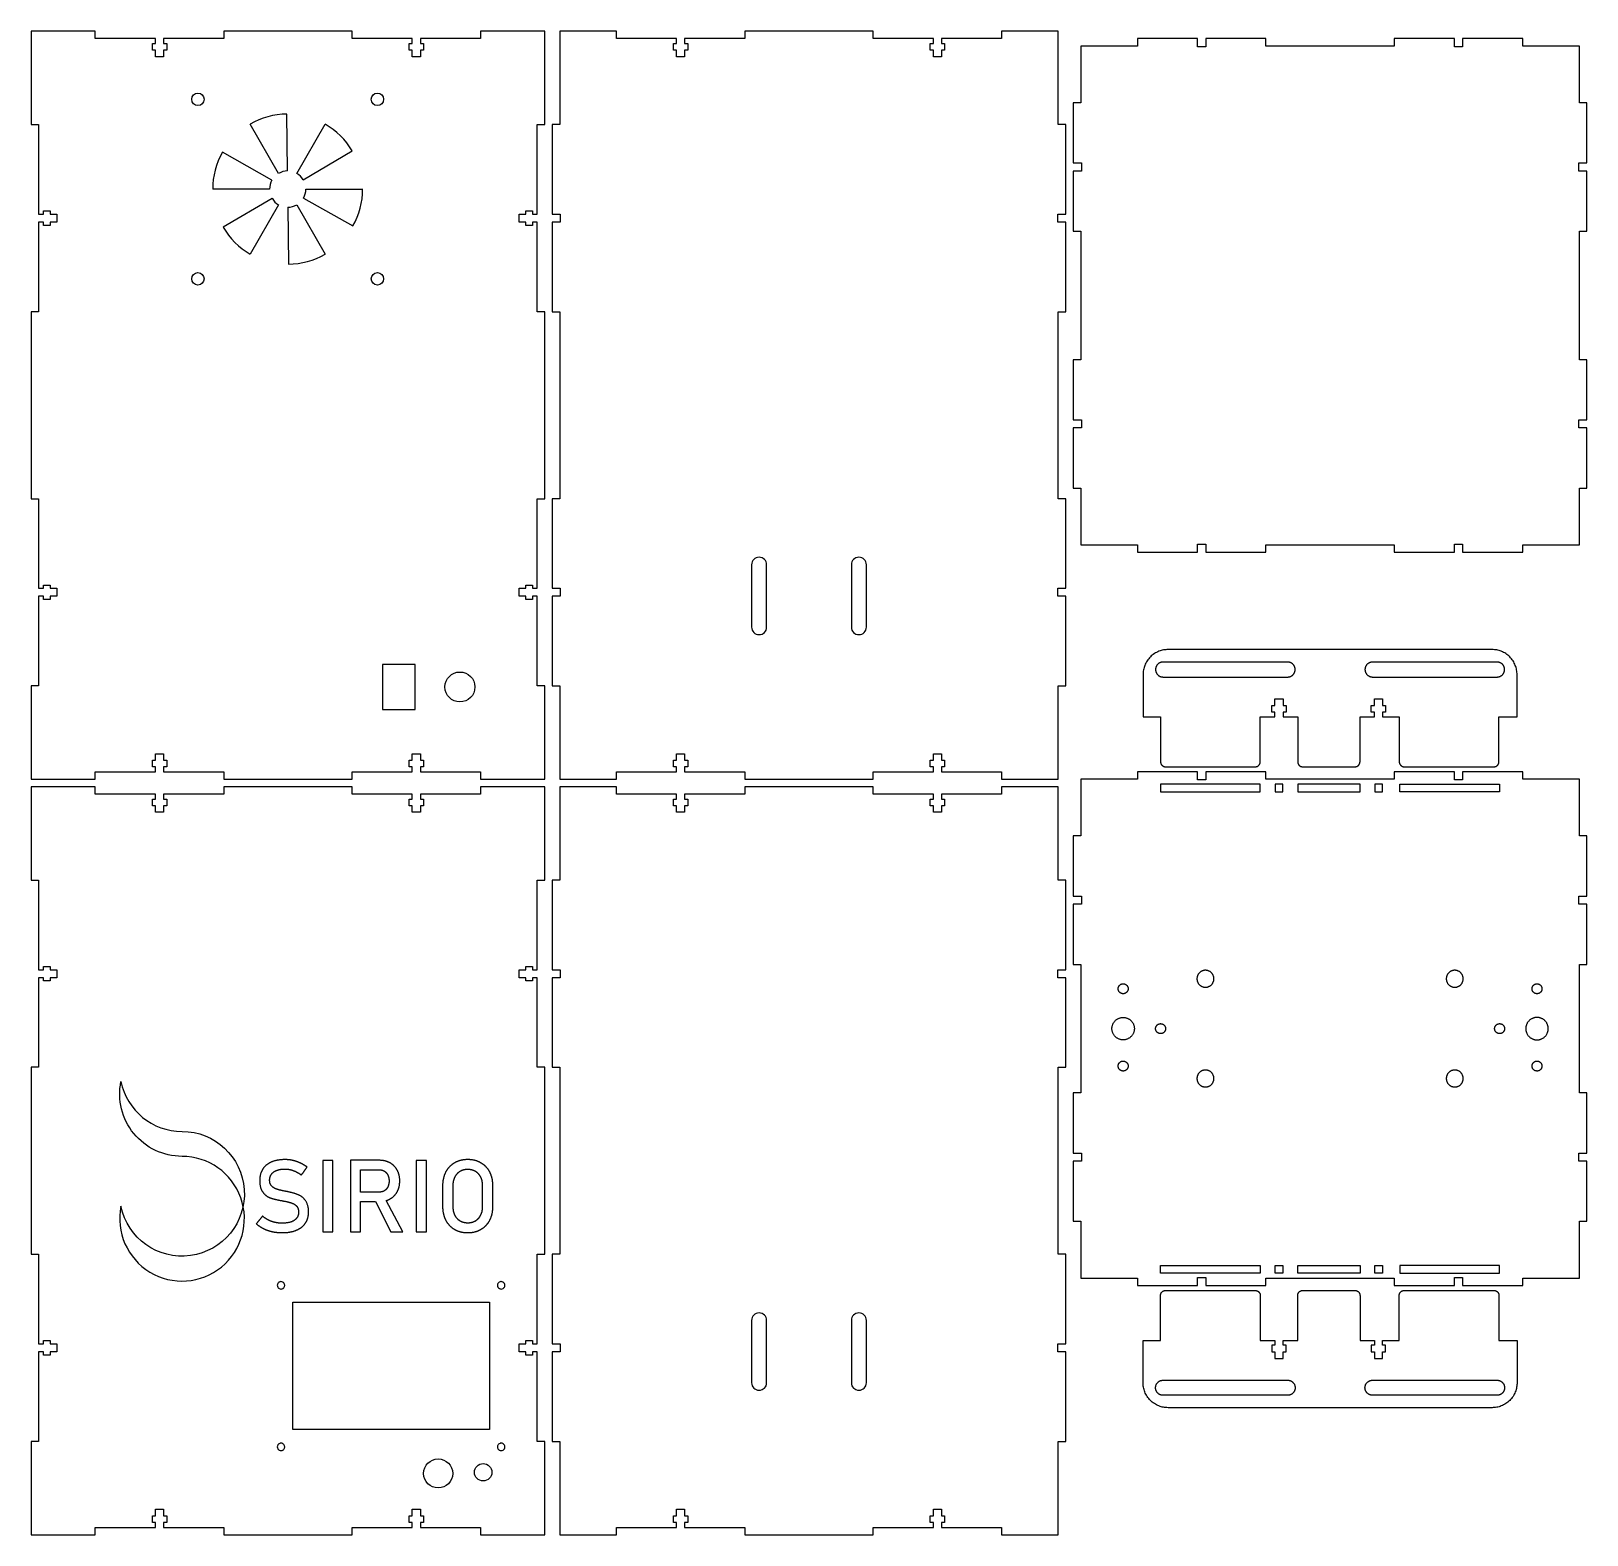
# Model space of a CAD drawing. Header units: millimetres. Extents: x 68 to 692, y 76 to 679.
import ezdxf

# ---------------------------------------------------------------- set-up
doc = ezdxf.new("R2010")
doc.units = ezdxf.units.MM
for name, color, linetype, true_color in [('back_outsideCutPath', 178, 'Continuous', 0x000000), ('bottom_outsideCutPath', 178, 'Continuous', 0x000000), ('front_outsideCutPath', 178, 'Continuous', 0x000000), ('left_outsideCutPath', 178, 'Continuous', 0x000000), ('Predefinito', 178, 'Continuous', 0x000000), ('right_outsideCutPath', 178, 'Continuous', 0x000000), ('top_outsideCutPath', 178, 'Continuous', 0x000000)]:
    doc.layers.add(name, color=color, linetype=linetype, true_color=true_color)

msp = doc.modelspace()

# ---------------------------------------------------------------- linework, layer by layer
at = {"layer": 'back_outsideCutPath'}
msp.add_lwpolyline([(93.75, 679), (68, 679), (68, 641.5), (71, 641.5), (71, 605.62), (72.95, 605.62), (72.95, 606.88), (75.6, 606.88), (75.6, 605.62), (78.25, 605.62), (78.25, 602.38), (75.6, 602.38), (75.6, 601.12), (72.95, 601.12), (72.95, 602.38), (71, 602.38), (71, 566.5), (68, 566.5), (68, 491.5), (71, 491.5), (71, 455.62), (72.95, 455.62), (72.95, 456.88), (75.6, 456.88), (75.6, 455.62), (78.25, 455.62), (78.25, 452.38), (75.6, 452.38), (75.6, 451.12), (72.95, 451.12), (72.95, 452.38), (71, 452.38), (71, 416.5), (68, 416.5), (68, 379), (93.75, 379), (93.75, 382), (117.88, 382), (117.88, 383.95), (116.62, 383.95), (116.62, 386.6), (117.88, 386.6), (117.88, 389.25), (121.12, 389.25), (121.12, 386.6), (122.38, 386.6), (122.38, 383.95), (121.12, 383.95), (121.12, 382), (145.25, 382), (145.25, 379), (196.75, 379), (196.75, 382), (220.88, 382), (220.88, 383.95), (219.62, 383.95), (219.62, 386.6), (220.88, 386.6), (220.88, 389.25), (224.12, 389.25), (224.12, 386.6), (225.38, 386.6), (225.38, 383.95), (224.12, 383.95), (224.12, 382), (248.25, 382), (248.25, 379), (274, 379), (274, 416.5), (271, 416.5), (271, 452.38), (269.05, 452.38), (269.05, 451.12), (266.4, 451.12), (266.4, 452.38), (263.75, 452.38), (263.75, 455.62), (266.4, 455.62), (266.4, 456.88), (269.05, 456.88), (269.05, 455.62), (271, 455.62), (271, 491.5), (274, 491.5), (274, 566.5), (271, 566.5), (271, 602.38), (269.05, 602.38), (269.05, 601.12), (266.4, 601.12), (266.4, 602.38), (263.75, 602.38), (263.75, 605.62), (266.4, 605.62), (266.4, 606.88), (269.05, 606.88), (269.05, 605.62), (271, 605.62), (271, 641.5), (274, 641.5), (274, 679), (248.25, 679), (248.25, 676), (224.12, 676), (224.12, 674.05), (225.38, 674.05), (225.38, 671.4), (224.12, 671.4), (224.12, 668.75), (220.88, 668.75), (220.88, 671.4), (219.62, 671.4), (219.62, 674.05), (220.88, 674.05), (220.88, 676), (196.75, 676), (196.75, 679), (145.25, 679), (145.25, 676), (121.12, 676), (121.12, 674.05), (122.38, 674.05), (122.38, 671.4), (121.12, 671.4), (121.12, 668.75), (117.88, 668.75), (117.88, 671.4), (116.62, 671.4), (116.62, 674.05), (117.88, 674.05), (117.88, 676), (93.75, 676)], close=True, dxfattribs=at)
at = {"layer": 'bottom_outsideCutPath'}
msp.add_lwpolyline([(511.75, 673), (489, 673), (489, 650.25), (486, 650.25), (486, 626.12), (489.25, 626.12), (489.25, 624.5), (489.25, 622.88), (486, 622.88), (486, 598.75), (489, 598.75), (489, 547.25), (486, 547.25), (486, 523.12), (489.25, 523.12), (489.25, 521.5), (489.25, 519.88), (486, 519.88), (486, 495.75), (489, 495.75), (489, 473), (511.75, 473), (511.75, 470), (535.88, 470), (535.88, 473.25), (537.5, 473.25), (539.12, 473.25), (539.12, 470), (563.25, 470), (563.25, 473), (614.75, 473), (614.75, 470), (638.88, 470), (638.88, 473.25), (640.5, 473.25), (642.12, 473.25), (642.12, 470), (666.25, 470), (666.25, 473), (689, 473), (689, 495.75), (692, 495.75), (692, 519.88), (688.75, 519.88), (688.75, 521.5), (688.75, 523.12), (692, 523.12), (692, 547.25), (689, 547.25), (689, 598.75), (692, 598.75), (692, 622.88), (688.75, 622.88), (688.75, 624.5), (688.75, 626.12), (692, 626.12), (692, 650.25), (689, 650.25), (689, 673), (666.25, 673), (666.25, 676), (642.12, 676), (642.12, 672.75), (640.5, 672.75), (638.88, 672.75), (638.88, 676), (614.75, 676), (614.75, 673), (563.25, 673), (563.25, 676), (539.12, 676), (539.12, 672.75), (537.5, 672.75), (535.88, 672.75), (535.88, 676), (511.75, 676)], close=True, dxfattribs=at)
at = {"layer": 'front_outsideCutPath'}
msp.add_lwpolyline([(93.75, 376), (68, 376), (68, 338.5), (71, 338.5), (71, 302.62), (72.95, 302.62), (72.95, 303.88), (75.6, 303.88), (75.6, 302.62), (78.25, 302.62), (78.25, 299.38), (75.6, 299.38), (75.6, 298.12), (72.95, 298.12), (72.95, 299.38), (71, 299.38), (71, 263.5), (68, 263.5), (68, 188.5), (71, 188.5), (71, 152.62), (72.95, 152.62), (72.95, 153.88), (75.6, 153.88), (75.6, 152.62), (78.25, 152.62), (78.25, 149.38), (75.6, 149.38), (75.6, 148.12), (72.95, 148.12), (72.95, 149.38), (71, 149.38), (71, 113.5), (68, 113.5), (68, 76), (93.75, 76), (93.75, 79), (117.88, 79), (117.88, 80.95), (116.62, 80.95), (116.62, 83.6), (117.88, 83.6), (117.88, 86.25), (121.12, 86.25), (121.12, 83.6), (122.38, 83.6), (122.38, 80.95), (121.12, 80.95), (121.12, 79), (145.25, 79), (145.25, 76), (196.75, 76), (196.75, 79), (220.88, 79), (220.88, 80.95), (219.62, 80.95), (219.62, 83.6), (220.88, 83.6), (220.88, 86.25), (224.12, 86.25), (224.12, 83.6), (225.38, 83.6), (225.38, 80.95), (224.12, 80.95), (224.12, 79), (248.25, 79), (248.25, 76), (274, 76), (274, 113.5), (271, 113.5), (271, 149.38), (269.05, 149.38), (269.05, 148.12), (266.4, 148.12), (266.4, 149.38), (263.75, 149.38), (263.75, 152.62), (266.4, 152.62), (266.4, 153.88), (269.05, 153.88), (269.05, 152.62), (271, 152.62), (271, 188.5), (274, 188.5), (274, 263.5), (271, 263.5), (271, 299.38), (269.05, 299.38), (269.05, 298.12), (266.4, 298.12), (266.4, 299.38), (263.75, 299.38), (263.75, 302.62), (266.4, 302.62), (266.4, 303.88), (269.05, 303.88), (269.05, 302.62), (271, 302.62), (271, 338.5), (274, 338.5), (274, 376), (248.25, 376), (248.25, 373), (224.12, 373), (224.12, 371.05), (225.38, 371.05), (225.38, 368.4), (224.12, 368.4), (224.12, 365.75), (220.88, 365.75), (220.88, 368.4), (219.62, 368.4), (219.62, 371.05), (220.88, 371.05), (220.88, 373), (196.75, 373), (196.75, 376), (145.25, 376), (145.25, 373), (121.12, 373), (121.12, 371.05), (122.38, 371.05), (122.38, 368.4), (121.12, 368.4), (121.12, 365.75), (117.88, 365.75), (117.88, 368.4), (116.62, 368.4), (116.62, 371.05), (117.88, 371.05), (117.88, 373), (93.75, 373)], close=True, dxfattribs=at)
at = {"layer": 'left_outsideCutPath'}
msp.add_lwpolyline([(302.75, 376), (280, 376), (280, 338.5), (277, 338.5), (277, 302.62), (280.25, 302.62), (280.25, 301), (280.25, 299.38), (277, 299.38), (277, 263.5), (280, 263.5), (280, 188.5), (277, 188.5), (277, 152.62), (280.25, 152.62), (280.25, 151), (280.25, 149.38), (277, 149.38), (277, 113.5), (280, 113.5), (280, 76), (302.75, 76), (302.75, 79), (326.88, 79), (326.88, 80.95), (325.62, 80.95), (325.62, 83.6), (326.88, 83.6), (326.88, 86.25), (330.12, 86.25), (330.12, 83.6), (331.38, 83.6), (331.38, 80.95), (330.12, 80.95), (330.12, 79), (354.25, 79), (354.25, 76), (405.75, 76), (405.75, 79), (429.88, 79), (429.88, 80.95), (428.62, 80.95), (428.62, 83.6), (429.88, 83.6), (429.88, 86.25), (433.12, 86.25), (433.12, 83.6), (434.38, 83.6), (434.38, 80.95), (433.12, 80.95), (433.12, 79), (457.25, 79), (457.25, 76), (480, 76), (480, 113.5), (483, 113.5), (483, 149.38), (479.75, 149.38), (479.75, 151), (479.75, 152.62), (483, 152.62), (483, 188.5), (480, 188.5), (480, 263.5), (483, 263.5), (483, 299.38), (479.75, 299.38), (479.75, 301), (479.75, 302.62), (483, 302.62), (483, 338.5), (480, 338.5), (480, 376), (457.25, 376), (457.25, 373), (433.12, 373), (433.12, 371.05), (434.38, 371.05), (434.38, 368.4), (433.12, 368.4), (433.12, 365.75), (429.88, 365.75), (429.88, 368.4), (428.62, 368.4), (428.62, 371.05), (429.88, 371.05), (429.88, 373), (405.75, 373), (405.75, 376), (354.25, 376), (354.25, 373), (330.12, 373), (330.12, 371.05), (331.38, 371.05), (331.38, 368.4), (330.12, 368.4), (330.12, 365.75), (326.88, 365.75), (326.88, 368.4), (325.62, 368.4), (325.62, 371.05), (326.88, 371.05), (326.88, 373), (302.75, 373)], close=True, dxfattribs=at)
at = {"layer": 'Predefinito'}
for points in [[(170.83, 622.93), (170.61, 645.73)], [(167.26, 621.95), (155.86, 641.7)], [(174.54, 621.95), (185.95, 641.7)], [(164.56, 619.22), (144.71, 630.43)], [(177.17, 619.35), (196.81, 630.94)], [(163.62, 615.65), (140.82, 615.65)], [(164.64, 611.94), (145, 600.35)], [(177.24, 612.07), (197.1, 600.86)], [(178.18, 615.65), (200.99, 615.65)], [(167.26, 609.34), (155.86, 589.59)], [(170.97, 608.37), (171.2, 585.56)], [(174.54, 609.34), (185.95, 589.59)], [(357, 465), (357, 440)], [(363, 440), (363, 465)], [(397, 465), (397, 440)], [(403, 440), (403, 465)], [(654, 431), (524, 431)], [(572, 426), (522, 426)], [(656, 426), (606, 426)], [(514, 421), (514, 404), (521, 404), (521, 386)], [(522, 420), (572, 420)], [(606, 420), (656, 420)], [(656.74, 386), (656.74, 404), (664, 404), (664, 421)], [(561, 386), (561, 404), (566.88, 404), (566.88, 405.95), (565.62, 405.95), (565.62, 408.6), (566.88, 408.6), (566.88, 411.25), (570.12, 411.25), (570.12, 408.6), (571.38, 408.6), (571.38, 405.95), (570.12, 405.95), (570.12, 404), (576, 404), (576, 386)], [(601, 386), (601, 404), (606.75, 404), (606.75, 405.95), (605.5, 405.95), (605.5, 408.6), (606.75, 408.6), (606.75, 411.25), (610, 411.25), (610, 408.6), (611.25, 408.6), (611.25, 405.95), (610, 405.95), (610, 404), (616.74, 404), (616.74, 386)], [(523, 384), (559, 384)], [(578, 384), (599, 384)], [(618.74, 384), (654.74, 384)], [(200.16, 226.21), (196.13, 226.21), (196.13, 197.48), (200.16, 197.48), (200.16, 209.63), (206.16, 209.63), (212.28, 197.48), (217.06, 197.48), (210.44, 210.05)], [(207.53, 226.21), (197.89, 226.21)], [(207.68, 213.46), (200.16, 213.46), (200.16, 222.38), (207.68, 222.38)], [(514, 137), (514, 154), (521, 154), (521, 172)], [(523, 174), (559, 174)], [(561, 172), (561, 154), (566.88, 154), (566.88, 152.05), (565.62, 152.05), (565.62, 149.4), (566.88, 149.4), (566.88, 146.75), (570.12, 146.75), (570.12, 149.4), (571.38, 149.4), (571.38, 152.05), (570.12, 152.05), (570.12, 154), (576, 154), (576, 172)], [(578, 174), (599, 174)], [(601, 172), (601, 154), (606.75, 154), (606.75, 152.05), (605.5, 152.05), (605.5, 149.4), (606.75, 149.4), (606.75, 146.75), (610, 146.75), (610, 149.4), (611.25, 149.4), (611.25, 152.05), (610, 152.05), (610, 154), (616.74, 154), (616.74, 172)], [(618.74, 174), (654.74, 174)], [(656.74, 172), (656.74, 154), (664, 154), (664, 137)], [(357, 162), (357, 137)], [(363, 137), (363, 162)], [(397, 162), (397, 137)], [(403, 137), (403, 162)], [(522, 138), (572, 138)], [(606, 138), (656, 138)], [(572, 132), (522, 132)], [(656, 132), (606, 132)], [(654, 127), (524, 127)]]:
    msp.add_lwpolyline(points, dxfattribs=at)
for points in [[(209, 407), (222, 407), (222, 425), (209, 425)], [(521, 374), (561, 374), (561, 377), (521, 377)], [(567, 374), (570, 374), (570, 377), (567, 377)], [(576, 374), (601, 374), (601, 377), (576, 377)], [(607, 374), (610, 374), (610, 377), (607, 377)], [(657, 374), (617, 374), (617, 377), (657, 377)], [(521, 184), (561, 184), (561, 181), (521, 181)], [(567, 184), (570, 184), (570, 181), (567, 181)], [(576, 184), (601, 184), (601, 181), (576, 181)], [(607, 184), (610, 184), (610, 181), (607, 181)], [(657, 184), (617, 184), (617, 181), (657, 181)], [(169.03, 174.81), (169.28, 175.01), (169.33, 175.06), (169.52, 175.32), (169.65, 175.62), (169.67, 175.68), (169.72, 176), (169.72, 176.07), (169.68, 176.39), (169.67, 176.46), (169.55, 176.76), (169.52, 176.82), (169.33, 177.08), (169.28, 177.13), (169.23, 177.17), (168.97, 177.37), (168.91, 177.4), (168.61, 177.52), (168.55, 177.53), (168.22, 177.57), (168.16, 177.56), (167.84, 177.52), (167.77, 177.49), (167.47, 177.37), (167.42, 177.33), (167.16, 177.13), (166.97, 176.87), (166.93, 176.82), (166.8, 176.52), (166.78, 176.46), (166.73, 176.14), (166.72, 176.07), (166.77, 175.75), (166.78, 175.68), (166.9, 175.38), (166.93, 175.32), (167.12, 175.06), (167.16, 175.01), (167.22, 174.97), (167.47, 174.77), (167.54, 174.75), (167.84, 174.62), (167.9, 174.61), (168.22, 174.57), (168.29, 174.58), (168.61, 174.62), (168.67, 174.65), (168.97, 174.77)], [(255.07, 175.75), (255.08, 175.68), (255.2, 175.38), (255.23, 175.32), (255.42, 175.06), (255.46, 175.01), (255.52, 174.97), (255.77, 174.77), (255.84, 174.75), (256.14, 174.62), (256.2, 174.61), (256.52, 174.57), (256.59, 174.58), (256.91, 174.62), (256.97, 174.65), (257.27, 174.77), (257.33, 174.81), (257.58, 175.01), (257.78, 175.27), (257.82, 175.32), (257.95, 175.62), (257.97, 175.68), (258.02, 176), (258.02, 176.07), (257.98, 176.39), (257.97, 176.46), (257.85, 176.76), (257.82, 176.82), (257.63, 177.08), (257.58, 177.13), (257.53, 177.17), (257.27, 177.37), (257.21, 177.4), (256.91, 177.52), (256.85, 177.53), (256.52, 177.57), (256.46, 177.56), (256.14, 177.52), (256.07, 177.49), (255.77, 177.37), (255.72, 177.33), (255.46, 177.13), (255.27, 176.87), (255.23, 176.82), (255.1, 176.52), (255.08, 176.46), (255.03, 176.14), (255.02, 176.07)], [(172.92, 142.64), (172.92, 167.03), (172.92, 169.27), (226.21, 169.27), (251.82, 169.27), (251.82, 152.72), (251.82, 118.27), (198.53, 118.27), (172.92, 118.27), (172.92, 120.51)], [(167.9, 109.81), (168.22, 109.77), (168.29, 109.78), (168.61, 109.82), (168.67, 109.85), (168.97, 109.97), (169.03, 110.01), (169.28, 110.21), (169.48, 110.47), (169.52, 110.52), (169.65, 110.82), (169.67, 110.88), (169.72, 111.2), (169.72, 111.27), (169.68, 111.59), (169.67, 111.66), (169.55, 111.96), (169.52, 112.02), (169.33, 112.28), (169.28, 112.33), (169.23, 112.37), (168.97, 112.57), (168.91, 112.6), (168.61, 112.72), (168.55, 112.73), (168.22, 112.77), (168.16, 112.76), (167.84, 112.72), (167.77, 112.69), (167.47, 112.57), (167.42, 112.53), (167.16, 112.33), (166.97, 112.07), (166.93, 112.02), (166.8, 111.72), (166.78, 111.66), (166.73, 111.34), (166.72, 111.27), (166.77, 110.95), (166.78, 110.88), (166.9, 110.58), (166.93, 110.52), (167.12, 110.26), (167.16, 110.21), (167.22, 110.17), (167.47, 109.97), (167.54, 109.95), (167.84, 109.82)], [(256.46, 112.76), (256.14, 112.72), (256.07, 112.69), (255.77, 112.57), (255.72, 112.53), (255.46, 112.33), (255.27, 112.07), (255.23, 112.02), (255.1, 111.72), (255.08, 111.66), (255.03, 111.34), (255.02, 111.27), (255.07, 110.95), (255.08, 110.88), (255.2, 110.58), (255.23, 110.52), (255.42, 110.26), (255.46, 110.21), (255.52, 110.17), (255.77, 109.97), (255.84, 109.95), (256.14, 109.82), (256.2, 109.81), (256.52, 109.77), (256.59, 109.78), (256.91, 109.82), (256.97, 109.85), (257.27, 109.97), (257.33, 110.01), (257.58, 110.21), (257.78, 110.47), (257.82, 110.52), (257.95, 110.82), (257.97, 110.88), (258.02, 111.2), (258.02, 111.27), (257.98, 111.59), (257.97, 111.66), (257.85, 111.96), (257.82, 112.02), (257.63, 112.28), (257.58, 112.33), (257.53, 112.37), (257.27, 112.57), (257.21, 112.6), (256.91, 112.72), (256.85, 112.73), (256.52, 112.77)]]:
    msp.add_lwpolyline(points, close=True, dxfattribs=at)
for centre, radius in [((134.9, 651.65), 2.5), ((206.9, 651.65), 2.5), ((134.9, 579.65), 2.5), ((206.9, 579.65), 2.5), ((240, 416), 6), ((231.25, 100.65), 5.83), ((249.31, 101.1), 3.49)]:
    msp.add_circle(centre, radius, dxfattribs=at)
for centre, radius, start, end in [((170.9, 615.65), 30.08, 90.55457, 120), ((170.9, 615.65), 30.08, 30.55457, 60), ((170.9, 615.65), 30.08, 150.55457, 180), ((170.9, 615.65), 7.28, 150.55457, 180), ((170.9, 615.65), 7.28, 90.55457, 120), ((170.9, 615.65), 7.28, 30.55457, 60), ((170.9, 615.65), 7.28, 210.55457, 240), ((170.9, 615.65), 7.28, 330.55457, 0), ((170.9, 615.65), 30.08, 330.55457, 0), ((170.9, 615.65), 7.28, 270.55457, 300), ((170.9, 615.65), 30.08, 210.55457, 240), ((170.9, 615.65), 30.08, 270.55457, 300), ((360, 465), 3, 90, 180), ((360, 465), 3, 0, 90), ((400, 465), 3, 90, 180), ((400, 465), 3, 0, 90), ((360, 440), 3, 180, 270), ((360, 440), 3, 270, 0), ((400, 440), 3, 180, 270), ((400, 440), 3, 270, 0), ((128.54, 262.78), 25, 191.53696, 270), ((128.54, 202.78), 25, 168.46304, 90), ((360, 162), 3, 90, 180), ((360, 162), 3, 0, 90), ((400, 162), 3, 90, 180), ((400, 162), 3, 0, 90), ((360, 137), 3, 180, 270), ((360, 137), 3, 270, 0), ((400, 137), 3, 180, 270), ((400, 137), 3, 270, 360)]:
    msp.add_arc(centre, radius, start, end, dxfattribs=at)
at = {"layer": 'Predefinito', "extrusion": (0, 0, -1)}
for centre, start, end in [((-128.54, 252.78), 270, 11.53696), ((-128.54, 212.78), 90, 348.46304)]:
    msp.add_arc(centre, 25, start, end, dxfattribs=at)
at = {"layer": 'Predefinito'}
for points, weights in [([(524, 431), (514, 431), (514, 421)], [1, 0.707106781187, 1]), ([(664, 421), (664, 431), (654, 431)], [1, 0.707106781187, 1]), ([(522, 426), (519, 426), (519, 423)], [1, 0.707106781187, 1]), ([(575, 423), (575, 426), (572, 426)], [1, 0.707106781187, 1]), ([(606, 426), (603, 426), (603, 423)], [1, 0.707106781187, 1]), ([(659, 423), (659, 426), (656, 426)], [1, 0.707106781187, 1]), ([(519, 423), (519, 420), (522, 420)], [1, 0.707106781187, 1]), ([(572, 420), (575, 420), (575, 423)], [1, 0.707106781187, 1]), ([(603, 423), (603, 420), (606, 420)], [1, 0.707106781187, 1]), ([(656, 420), (659, 420), (659, 423)], [1, 0.707106781187, 1]), ([(521, 386), (521, 384), (523, 384)], [1, 0.707106781187, 1]), ([(559, 384), (561, 384), (561, 386)], [1, 0.707106781186, 1]), ([(576, 386), (576, 384), (578, 384)], [1, 0.707106781187, 1]), ([(599, 384), (601, 384), (601, 386)], [1, 0.707106781187, 1]), ([(616.74, 386), (616.74, 384), (618.74, 384)], [1, 0.707106781187, 1]), ([(654.74, 384), (656.74, 384), (656.74, 386)], [1, 0.707106781189, 1]), ([(521, 172), (521, 174), (523, 174)], [1, 0.707106781187, 1]), ([(559, 174), (561, 174), (561, 172)], [1, 0.707106781186, 1]), ([(576, 172), (576, 174), (578, 174)], [1, 0.707106781187, 1]), ([(599, 174), (601, 174), (601, 172)], [1, 0.707106781187, 1]), ([(616.74, 172), (616.74, 174), (618.74, 174)], [1, 0.707106781187, 1]), ([(654.74, 174), (656.74, 174), (656.74, 172)], [1, 0.707106781189, 1]), ([(519, 135), (519, 138), (522, 138)], [1, 0.707106781187, 1]), ([(572, 138), (575, 138), (575, 135)], [1, 0.707106781187, 1]), ([(603, 135), (603, 138), (606, 138)], [1, 0.707106781187, 1]), ([(656, 138), (659, 138), (659, 135)], [1, 0.707106781187, 1]), ([(524, 127), (514, 127), (514, 137)], [1, 0.707106781187, 1]), ([(522, 132), (519, 132), (519, 135)], [1, 0.707106781187, 1]), ([(575, 135), (575, 132), (572, 132)], [1, 0.707106781187, 1]), ([(606, 132), (603, 132), (603, 135)], [1, 0.707106781187, 1]), ([(664, 137), (664, 127), (654, 127)], [1, 0.707106781187, 1]), ([(659, 135), (659, 132), (656, 132)], [1, 0.707106781187, 1])]:
    msp.add_rational_spline(points, weights, degree=2, dxfattribs=at)
for points, weights, knots in [([(542.4, 299), (542.4, 302.4), (539, 302.4), (535.6, 302.4), (535.6, 299)], [1, 0.707106781187, 1, 0.707106781187, 1], [-1.570796, -1.570796, -1.570796, 0, 0, 1.570796, 1.570796, 1.570796]), ([(642.4, 299), (642.4, 302.4), (639, 302.4), (635.6, 302.4), (635.6, 299)], [1, 0.707106781187, 1, 0.707106781187, 1], [1.570796, 1.570796, 1.570796, 3.141593, 3.141593, 4.712389, 4.712389, 4.712389]), ([(508, 295), (508, 297), (506, 297), (504, 297), (504, 295), (504, 293), (506, 293), (508, 293), (508, 295)], [1, 0.707106781187, 1, 0.707106781187, 1, 0.707106781187, 1, 0.707106781187, 1], [0, 0, 0, 3.141593, 3.141593, 6.283185, 6.283185, 9.424778, 9.424778, 12.566371, 12.566371, 12.566371]), ([(535.6, 299), (535.6, 295.6), (539, 295.6), (542.4, 295.6), (542.4, 299)], [1, 0.707106781187, 1, 0.707106781187, 1], [-4.712389, -4.712389, -4.712389, -3.141593, -3.141593, -1.570796, -1.570796, -1.570796]), ([(635.6, 299), (635.6, 295.6), (639, 295.6), (642.4, 295.6), (642.4, 299)], [1, 0.707106781187, 1, 0.707106781187, 1], [-1.570796, -1.570796, -1.570796, 0, 0, 1.570796, 1.570796, 1.570796]), ([(674, 295), (674, 297), (672, 297), (670, 297), (670, 295), (670, 293), (672, 293), (674, 293), (674, 295)], [1, 0.707106781187, 1, 0.707106781187, 1, 0.707106781187, 1, 0.707106781187, 1], [0, 0, 0, 3.141593, 3.141593, 6.283185, 6.283185, 9.424778, 9.424778, 12.566371, 12.566371, 12.566371]), ([(510.5, 279), (510.5, 283.5), (506, 283.5), (501.5, 283.5), (501.5, 279), (501.5, 274.5), (506, 274.5), (510.5, 274.5), (510.5, 279)], [1, 0.707106781187, 1, 0.707106781187, 1, 0.707106781187, 1, 0.707106781187, 1], [0, 0, 0, 7.068583, 7.068583, 14.137167, 14.137167, 21.20575, 21.20575, 28.274334, 28.274334, 28.274334]), ([(523, 279), (523, 281), (521, 281), (519, 281), (519, 279), (519, 277), (521, 277), (523, 277), (523, 279)], [1, 0.707106781187, 1, 0.707106781187, 1, 0.707106781187, 1, 0.707106781187, 1], [0, 0, 0, 3.141593, 3.141593, 6.283185, 6.283185, 9.424778, 9.424778, 12.566371, 12.566371, 12.566371]), ([(659, 279), (659, 281), (657, 281), (655, 281), (655, 279), (655, 277), (657, 277), (659, 277), (659, 279)], [1, 0.707106781187, 1, 0.707106781187, 1, 0.707106781187, 1, 0.707106781187, 1], [0, 0, 0, 3.141593, 3.141593, 6.283185, 6.283185, 9.424778, 9.424778, 12.566371, 12.566371, 12.566371]), ([(667.5, 279), (667.5, 283.5), (672, 283.5), (676.5, 283.5), (676.5, 279), (676.5, 274.5), (672, 274.5), (667.5, 274.5), (667.5, 279)], [1, 0.707106781187, 1, 0.707106781187, 1, 0.707106781187, 1, 0.707106781187, 1], [0, 0, 0, 7.068583, 7.068583, 14.137167, 14.137167, 21.20575, 21.20575, 28.274334, 28.274334, 28.274334]), ([(508, 264), (508, 266), (506, 266), (504, 266), (504, 264), (504, 262), (506, 262), (508, 262), (508, 264)], [1, 0.707106781187, 1, 0.707106781187, 1, 0.707106781187, 1, 0.707106781187, 1], [0, 0, 0, 3.141593, 3.141593, 6.283185, 6.283185, 9.424778, 9.424778, 12.566371, 12.566371, 12.566371]), ([(542.4, 259), (542.4, 262.4), (539, 262.4), (535.6, 262.4), (535.6, 259)], [1, 0.707106781187, 1, 0.707106781187, 1], [-1.570796, -1.570796, -1.570796, 0, 0, 1.570796, 1.570796, 1.570796]), ([(642.4, 259), (642.4, 262.4), (639, 262.4), (635.6, 262.4), (635.6, 259)], [1, 0.707106781187, 1, 0.707106781187, 1], [1.570796, 1.570796, 1.570796, 3.141593, 3.141593, 4.712389, 4.712389, 4.712389]), ([(674, 264), (674, 266), (672, 266), (670, 266), (670, 264), (670, 262), (672, 262), (674, 262), (674, 264)], [1, 0.707106781187, 1, 0.707106781187, 1, 0.707106781187, 1, 0.707106781187, 1], [0, 0, 0, 3.141593, 3.141593, 6.283185, 6.283185, 9.424778, 9.424778, 12.566371, 12.566371, 12.566371]), ([(535.6, 259), (535.6, 255.6), (539, 255.6), (542.4, 255.6), (542.4, 259)], [1, 0.707106781187, 1, 0.707106781187, 1], [-4.712389, -4.712389, -4.712389, -3.141593, -3.141593, -1.570796, -1.570796, -1.570796]), ([(635.6, 259), (635.6, 255.6), (639, 255.6), (642.4, 255.6), (642.4, 259)], [1, 0.707106781187, 1, 0.707106781187, 1], [-1.570796, -1.570796, -1.570796, 0, 0, 1.570796, 1.570796, 1.570796])]:
    msp.add_rational_spline(points, weights, degree=2, knots=knots, dxfattribs=at)
for points, knots in [([(178.7, 223.49), (177.3, 224.5), (175.84, 225.16), (174.39, 225.82), (172.9, 226.16), (171.41, 226.49), (169.87, 226.49), (166.65, 226.49), (164.36, 225.5), (162.07, 224.52), (160.88, 222.63), (159.68, 220.74), (159.68, 218.07)], [-44, -44, -44, -43, -43, -42, -42, -41, -41, -40, -40, -39, -39, -38, -38, -38]), ([(210.44, 210.05), (211.2, 210.28), (211.88, 210.66), (213.77, 211.68), (214.81, 213.57), (215.86, 215.45), (215.86, 217.92), (215.86, 220.39), (214.82, 222.28), (213.79, 224.16), (211.9, 225.19), (210.01, 226.21), (207.53, 226.21)], [5.464575, 5.464575, 5.464575, 5.825345, 5.825345, 6.825345, 6.825345, 7.825345, 7.825345, 8.825345, 8.825345, 9.825345, 9.825345, 10.825345, 10.825345, 10.825345]), ([(253.22, 215.91), (253.22, 219.07), (251.96, 221.47), (250.71, 223.86), (248.42, 225.18), (246.13, 226.49), (243.13, 226.49), (240.13, 226.49), (237.84, 225.18), (235.54, 223.86), (234.29, 221.47), (233.04, 219.07), (233.04, 215.91)], [-13, -13, -13, -12, -12, -11, -11, -10, -10, -9, -9, -8, -8, -7, -7, -7]), ([(163.67, 218.19), (163.67, 220.35), (165.3, 221.52), (166.93, 222.7), (169.87, 222.7), (171.51, 222.7), (173.14, 222.1), (174.77, 221.5), (176.41, 220.29)], [-49, -49, -49, -48, -48, -47, -47, -46, -46, -45, -45, -45]), ([(207.68, 222.38), (208.85, 222.38), (209.73, 221.83), (210.61, 221.28), (211.09, 220.26), (211.57, 219.24), (211.57, 217.92), (211.57, 216.6), (211.09, 215.58), (210.61, 214.56), (209.72, 214.01), (208.83, 213.46), (207.68, 213.46)], [-0.365188, -0.365188, -0.365188, 0.634812, 0.634812, 1.634812, 1.634812, 2.634812, 2.634812, 3.634812, 3.634812, 4.634812, 4.634812, 5.634812, 5.634812, 5.634812]), ([(249.09, 216.05), (249.09, 217.98), (248.35, 219.45), (247.61, 220.92), (246.26, 221.72), (244.9, 222.52), (243.13, 222.52), (241.35, 222.52), (240, 221.72), (238.64, 220.92), (237.9, 219.45), (237.16, 217.98), (237.16, 216.05)], [7, 7, 7, 8, 8, 9, 9, 10, 10, 11, 11, 12, 12, 13, 13, 13]), ([(159.68, 218.07), (159.68, 215.02), (160.97, 213.37), (162.25, 211.72), (164.06, 211.1), (165.86, 210.48), (168.75, 209.98)], [-37, -37, -37, -36, -36, -35, -35, -34, -34, -34]), ([(170.09, 213.76), (167.86, 214.19), (166.6, 214.59), (165.35, 215), (164.51, 215.85), (163.67, 216.7), (163.67, 218.19)], [-53, -53, -53, -52, -52, -51, -51, -50, -50, -50]), ([(170.39, 213.7), (170.31, 213.72), (170.24, 213.73), (170.17, 213.74), (170.09, 213.76)], [-55, -55, -55, -54, -54, -53, -53, -53]), ([(179.27, 205.54), (179.27, 208.36), (178.1, 209.99), (176.92, 211.62), (175.17, 212.35), (173.43, 213.08), (170.82, 213.62), (170.72, 213.64), (170.6, 213.66), (170.48, 213.68), (170.39, 213.7)], [-60, -60, -60, -59, -59, -58, -58, -57, -57, -56, -56, -55, -55, -55]), ([(169.04, 209.92), (169.1, 209.9), (169.17, 209.9), (169.24, 209.9), (169.3, 209.88)], [-33, -33, -33, -32, -32, -31, -31, -31]), ([(169.3, 209.88), (171.25, 209.53), (172.49, 209.1), (173.72, 208.68), (174.5, 207.8), (175.28, 206.92), (175.28, 205.41)], [-31, -31, -31, -30, -30, -29, -29, -28, -28, -28]), ([(233.04, 207.77), (233.04, 204.61), (234.29, 202.21), (235.54, 199.81), (237.84, 198.5), (240.13, 197.19), (243.13, 197.19)], [-6, -6, -6, -5, -5, -4, -4, -3, -3, -3]), ([(237.16, 207.63), (237.16, 205.7), (237.9, 204.23), (238.64, 202.76), (240, 201.96), (241.35, 201.16), (243.13, 201.16)], [14, 14, 14, 15, 15, 16, 16, 17, 17, 17]), ([(243.13, 197.19), (246.13, 197.19), (248.42, 198.5), (250.71, 199.81), (251.96, 202.21), (253.22, 204.61), (253.22, 207.77)], [-17, -17, -17, -16, -16, -15, -15, -14, -14, -14]), ([(243.13, 201.16), (244.9, 201.16), (246.26, 201.96), (247.61, 202.76), (248.35, 204.23), (249.09, 205.7), (249.09, 207.63)], [3, 3, 3, 4, 4, 5, 5, 6, 6, 6]), ([(158.32, 200.74), (159.72, 199.56), (161.33, 198.77), (162.94, 197.98), (164.8, 197.58), (166.65, 197.19), (168.73, 197.19)], [-22, -22, -22, -21, -21, -20, -20, -19, -19, -19]), ([(175.28, 205.41), (175.28, 203.29), (173.56, 202.13), (171.85, 200.98), (168.73, 200.98), (166.42, 200.98), (164.44, 201.69), (162.47, 202.4), (160.83, 203.82)], [-27, -27, -27, -26, -26, -25, -25, -24, -24, -23, -23, -23]), ([(168.73, 197.19), (172.06, 197.19), (174.42, 198.17), (176.78, 199.14), (178.03, 201.01), (179.27, 202.88), (179.27, 205.5)], [-64, -64, -64, -63, -63, -62, -62, -61, -61, -61])]:
    msp.add_open_spline(points, degree=2, knots=knots, dxfattribs=at)
for points in [[(189.02, 226.19), (187.01, 226.19), (185, 226.19)], [(185, 226.19), (185, 211.84), (185, 197.48)], [(189.02, 197.48), (189.02, 211.84), (189.02, 226.19)], [(226.52, 226.19), (224.51, 226.19), (222.49, 226.19)], [(222.49, 226.19), (222.49, 211.84), (222.49, 197.48)], [(226.52, 197.48), (226.52, 211.84), (226.52, 226.19)], [(176.41, 220.29), (177.55, 221.89), (178.7, 223.49)], [(233.04, 215.91), (233.04, 211.84), (233.04, 207.77)], [(237.16, 216.05), (237.16, 211.84), (237.16, 207.63)], [(249.09, 207.63), (249.09, 211.84), (249.09, 216.05)], [(253.22, 207.77), (253.22, 211.84), (253.22, 215.91)], [(168.75, 209.98), (168.89, 209.95), (169.04, 209.92)], [(160.83, 203.82), (159.57, 202.28), (158.32, 200.74)], [(179.27, 205.5), (179.27, 205.52), (179.27, 205.54)], [(185, 197.48), (187.01, 197.48), (189.02, 197.48)], [(222.49, 197.48), (224.51, 197.48), (226.52, 197.48)]]:
    msp.add_open_spline(points, degree=2, dxfattribs=at)
at = {"layer": 'right_outsideCutPath'}
msp.add_lwpolyline([(302.75, 679), (280, 679), (280, 641.5), (277, 641.5), (277, 605.62), (280.25, 605.62), (280.25, 604), (280.25, 602.38), (277, 602.38), (277, 566.5), (280, 566.5), (280, 491.5), (277, 491.5), (277, 455.62), (280.25, 455.62), (280.25, 454), (280.25, 452.38), (277, 452.38), (277, 416.5), (280, 416.5), (280, 379), (302.75, 379), (302.75, 382), (326.88, 382), (326.88, 383.95), (325.62, 383.95), (325.62, 386.6), (326.88, 386.6), (326.88, 389.25), (330.12, 389.25), (330.12, 386.6), (331.38, 386.6), (331.38, 383.95), (330.12, 383.95), (330.12, 382), (354.25, 382), (354.25, 379), (405.75, 379), (405.75, 382), (429.88, 382), (429.88, 383.95), (428.62, 383.95), (428.62, 386.6), (429.88, 386.6), (429.88, 389.25), (433.12, 389.25), (433.12, 386.6), (434.38, 386.6), (434.38, 383.95), (433.12, 383.95), (433.12, 382), (457.25, 382), (457.25, 379), (480, 379), (480, 416.5), (483, 416.5), (483, 452.38), (479.75, 452.38), (479.75, 454), (479.75, 455.62), (483, 455.62), (483, 491.5), (480, 491.5), (480, 566.5), (483, 566.5), (483, 602.38), (479.75, 602.38), (479.75, 604), (479.75, 605.62), (483, 605.62), (483, 641.5), (480, 641.5), (480, 679), (457.25, 679), (457.25, 676), (433.12, 676), (433.12, 674.05), (434.38, 674.05), (434.38, 671.4), (433.12, 671.4), (433.12, 668.75), (429.88, 668.75), (429.88, 671.4), (428.62, 671.4), (428.62, 674.05), (429.88, 674.05), (429.88, 676), (405.75, 676), (405.75, 679), (354.25, 679), (354.25, 676), (330.12, 676), (330.12, 674.05), (331.38, 674.05), (331.38, 671.4), (330.12, 671.4), (330.12, 668.75), (326.88, 668.75), (326.88, 671.4), (325.62, 671.4), (325.62, 674.05), (326.88, 674.05), (326.88, 676), (302.75, 676)], close=True, dxfattribs=at)
at = {"layer": 'top_outsideCutPath'}
msp.add_lwpolyline([(511.75, 379), (489, 379), (489, 356.25), (486, 356.25), (486, 332.12), (489.25, 332.12), (489.25, 330.5), (489.25, 328.88), (486, 328.88), (486, 304.75), (489, 304.75), (489, 253.25), (486, 253.25), (486, 229.12), (489.25, 229.12), (489.25, 227.5), (489.25, 225.88), (486, 225.88), (486, 201.75), (489, 201.75), (489, 179), (511.75, 179), (511.75, 176), (535.88, 176), (535.88, 179.25), (537.5, 179.25), (539.12, 179.25), (539.12, 176), (563.25, 176), (563.25, 179), (614.75, 179), (614.75, 176), (638.88, 176), (638.88, 179.25), (640.5, 179.25), (642.12, 179.25), (642.12, 176), (666.25, 176), (666.25, 179), (689, 179), (689, 201.75), (692, 201.75), (692, 225.88), (688.75, 225.88), (688.75, 227.5), (688.75, 229.12), (692, 229.12), (692, 253.25), (689, 253.25), (689, 304.75), (692, 304.75), (692, 328.88), (688.75, 328.88), (688.75, 330.5), (688.75, 332.12), (692, 332.12), (692, 356.25), (689, 356.25), (689, 379), (666.25, 379), (666.25, 382), (642.12, 382), (642.12, 378.75), (640.5, 378.75), (638.88, 378.75), (638.88, 382), (614.75, 382), (614.75, 379), (563.25, 379), (563.25, 382), (539.12, 382), (539.12, 378.75), (537.5, 378.75), (535.88, 378.75), (535.88, 382), (511.75, 382)], close=True, dxfattribs=at)

doc.saveas('drawing.dxf')
